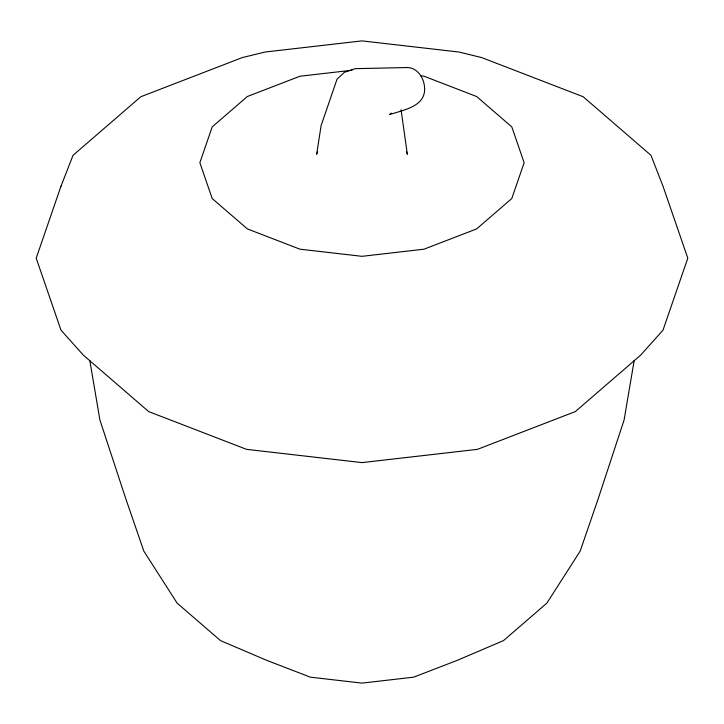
<?xml version="1.0" encoding="UTF-8"?>
<svg xmlns="http://www.w3.org/2000/svg" width="724" height="724" viewBox="0 0 724 724"><rect width="100%" height="100%" fill="white"/><g stroke="black" fill="none" stroke-linecap="round" stroke-linejoin="round"><path stroke-width="1.09" d="M316.605 154.556L321.139 125.451L337.067 79.124L344.407 72.282L355.194 68.662L407.386 67.54C417.35 67.83 423.676 77.495 424.49 86.663C426.68 106.546 403.702 109.795 389.675 114.591L391.304 113.071M634.206 360.434L624.097 419.983L598.124 498.981L580.15 551.154L546.873 603.128L503.497 640.613L457.378 660.297L413.621 677.175L362 683.112L310.379 677.175L266.622 660.297L220.503 640.613L177.127 603.128L143.85 551.154L125.876 498.981L99.903 419.983L89.794 360.434M316.949 153.56L317.637 151.551M352.027 70.246L299.953 76.228L247.355 96.518L212.204 126.89L199.86 162.71L212.204 198.53L247.355 228.902L299.953 249.192L362 256.323L424.047 249.192L476.645 228.902L511.796 198.53L524.14 162.71L511.796 126.89L476.645 96.518L424.047 76.228L420.725 75.839M406.363 151.551L407.051 153.56M407.395 154.556L401.069 109.858M60.997 186.195L36.2 258.178L60.997 330.162L83.296 355.095L148.692 411.603L246.558 449.351L362 462.609L477.442 449.351L575.309 411.603L640.704 355.095L663.003 330.162L687.8 258.178L663.003 186.195L650.957 155.307L583.164 96.726L481.695 57.585L458.953 52.028L362 40.888L265.047 52.028L242.305 57.585L140.836 96.726L73.043 155.307L60.997 186.195"/></g></svg>
